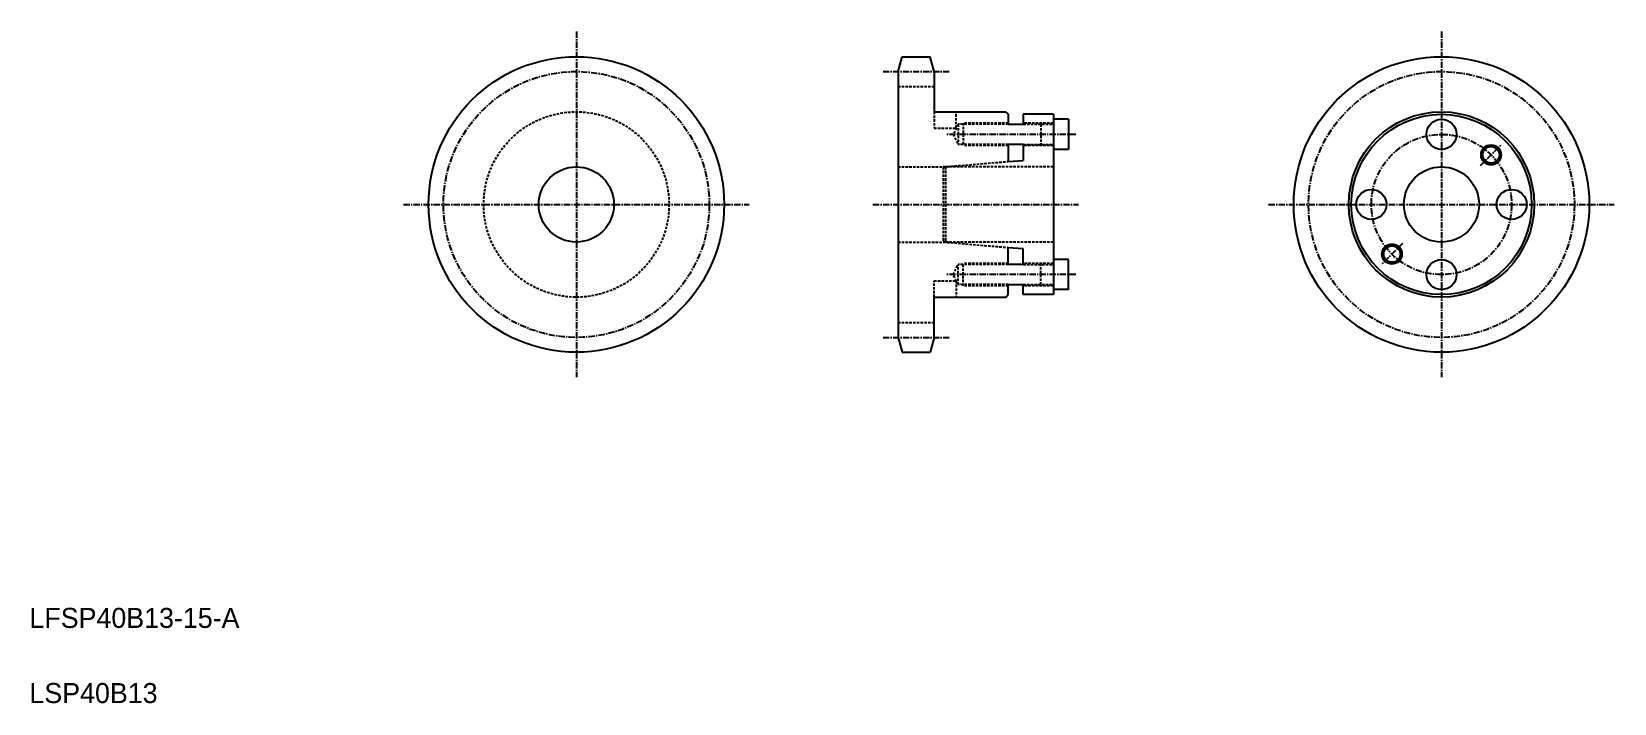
# Model space of a CAD drawing. Extents: x 10 to 326, y 10 to 144.
import ezdxf

# ---------------------------------------------------------------- set-up
doc = ezdxf.new("R2010")
doc.units = 0
doc.linetypes.add('CENTER', pattern=[2, 1.25, -0.25, 0.25, -0.25])
doc.linetypes.add('DASHED', pattern=[0.75, 0.5, -0.25])
doc.layers.get('0').update_dxf_attribs({"linetype": 'CONTINUOUS'})
doc.layers.add('CENTER', color=1, linetype='CENTER')

msp = doc.modelspace()

# ---------------------------------------------------------------- linework, layer by layer
at = {"color": 7, "linetype": 'CONTINUOUS'}
for p, q in [((183.38, 136.06), (184.19, 139.03)), ((184.19, 139.03), (189.78, 139.03)), ((190.58, 136.06), (189.78, 139.03)), ((183.38, 136.06), (183.38, 82.99)), ((190.58, 136.06), (190.58, 128.03)), ((190.58, 128.03), (204.88, 128.03)), ((204.88, 128.03), (205.38, 127.53)), ((205.38, 127.53), (205.38, 125.53)), ((214.38, 127.53), (208.38, 127.53)), ((208.38, 127.53), (208.38, 125.53)), ((214.38, 127.53), (214.38, 91.53)), ((217.38, 126.53), (214.38, 126.53)), ((217.38, 126.53), (217.38, 120.53)), ((205.38, 125.53), (208.38, 125.53)), ((208.38, 121.53), (205.38, 121.53)), ((205.38, 121.53), (205.38, 118.11)), ((208.38, 121.53), (208.38, 118.33)), ((217.38, 120.53), (214.38, 120.53)), ((205.38, 118.11), (208.38, 118.33)), ((205.38, 100.95), (208.38, 100.73)), ((205.38, 97.53), (205.38, 100.95)), ((208.38, 97.53), (208.38, 100.73)), ((217.38, 98.53), (214.38, 98.53)), ((217.38, 92.53), (217.38, 98.53)), ((208.38, 97.53), (205.38, 97.53)), ((205.38, 93.53), (208.38, 93.53)), ((205.38, 91.53), (205.38, 93.53)), ((208.38, 91.53), (208.38, 93.53)), ((217.38, 92.53), (214.38, 92.53)), ((190.58, 82.99), (190.58, 91.03)), ((190.58, 91.03), (204.88, 91.03)), ((204.88, 91.03), (205.38, 91.53)), ((214.38, 91.53), (208.38, 91.53)), ((183.38, 82.99), (184.19, 80.03)), ((190.58, 82.99), (189.78, 80.03)), ((184.19, 80.03), (189.78, 80.03))]:
    msp.add_line(p, q, dxfattribs=at)
at = {"color": 3, "linetype": 'DASHED'}
for p, q in [((183.38, 133.1), (190.58, 133.1)), ((190.58, 128.03), (190.58, 124.78)), ((194.98, 124.78), (194.98, 128.03)), ((190.58, 124.78), (194.98, 124.78)), ((195.38, 125.53), (194.38, 123.53)), ((194.38, 123.53), (195.38, 121.53)), ((205.38, 125.53), (195.38, 125.53)), ((195.38, 125.53), (195.38, 121.53)), ((196.38, 125.78), (196.38, 121.28)), ((205.38, 125.78), (196.38, 125.78)), ((214.38, 125.78), (208.38, 125.78)), ((208.38, 125.53), (214.38, 125.53)), ((211.88, 125.53), (211.88, 121.53)), ((205.38, 121.53), (195.38, 121.53)), ((205.38, 121.28), (196.38, 121.28)), ((208.38, 121.53), (214.38, 121.53)), ((214.38, 121.28), (208.38, 121.28)), ((183.38, 117.03), (192.38, 117.03)), ((192.38, 117.03), (205.38, 118.11)), ((192.38, 117.03), (192.38, 102.03)), ((214.38, 117.03), (192.38, 117.03)), ((192.88, 117.03), (192.88, 102.03)), ((183.38, 102.03), (192.38, 102.03)), ((214.38, 102.03), (192.38, 102.03)), ((192.38, 102.03), (205.38, 100.95)), ((194.38, 95.53), (195.38, 97.53)), ((195.38, 93.53), (194.38, 95.53)), ((205.38, 97.53), (195.38, 97.53)), ((195.38, 93.53), (195.38, 97.53)), ((196.38, 93.28), (196.38, 97.78)), ((205.38, 97.78), (196.38, 97.78)), ((214.38, 97.78), (208.38, 97.78)), ((208.38, 97.53), (214.38, 97.53)), ((211.88, 93.53), (211.88, 97.53)), ((190.58, 94.28), (194.98, 94.28)), ((190.58, 91.03), (190.58, 94.28)), ((194.98, 94.28), (194.98, 91.03)), ((205.38, 93.53), (195.38, 93.53)), ((205.38, 93.28), (196.38, 93.28)), ((208.38, 93.53), (214.38, 93.53)), ((214.38, 93.28), (208.38, 93.28)), ((183.38, 85.96), (190.58, 85.96))]:
    msp.add_line(p, q, dxfattribs=at)
at = {"color": 7, "linetype": 'CONTINUOUS'}
for centre, radius in [((119.17, 109.53), 29.5), ((291.86, 109.53), 29.5), ((291.86, 109.53), 18.5), ((291.86, 109.53), 18), ((291.86, 123.53), 3), ((301.76, 119.43), 1.65), ((119.17, 109.53), 7.5), ((291.86, 109.53), 7.5), ((277.86, 109.53), 3), ((305.86, 109.53), 3), ((281.97, 99.63), 1.65), ((291.86, 95.53), 3)]:
    msp.add_circle(centre, radius, dxfattribs=at)
at = {"color": 3, "linetype": 'DASHED'}
msp.add_circle((119.17, 109.53), 18.5, dxfattribs=at)
at = {"color": 3, "linetype": 'CONTINUOUS'}
for centre in [(301.76, 119.43), (281.97, 99.63)]:
    msp.add_circle(centre, 2, dxfattribs=at)
at = {"layer": 'CENTER', "color": 1, "linetype": 'CENTER'}
for p, q in [((119.17, 144.03), (119.17, 75.03)), ((291.86, 144.03), (291.86, 75.03)), ((180.38, 136.06), (193.58, 136.06)), ((218.88, 123.53), (192.88, 123.53)), ((299.64, 117.31), (303.89, 121.55)), ((84.67, 109.53), (153.67, 109.53)), ((178.38, 109.53), (219.38, 109.53)), ((257.36, 109.53), (326.36, 109.53)), ((284.09, 101.75), (279.84, 97.51)), ((218.88, 95.53), (192.88, 95.53)), ((180.38, 82.99), (193.58, 82.99))]:
    msp.add_line(p, q, dxfattribs=at)
for centre, radius in [((119.17, 109.53), 26.54), ((291.86, 109.53), 26.54), ((291.86, 109.53), 14)]:
    msp.add_circle(centre, radius, dxfattribs=at)

# ---------------------------------------------------------------- texts
at = {"color": 7, "linetype": 'CONTINUOUS'}
for s, p in [('LFSP40B13-15-A', (10, 25)), ('LSP40B13', (10, 10))]:
    msp.add_text(s, height=4, dxfattribs=at).set_placement(p)

doc.saveas('drawing.dxf')
